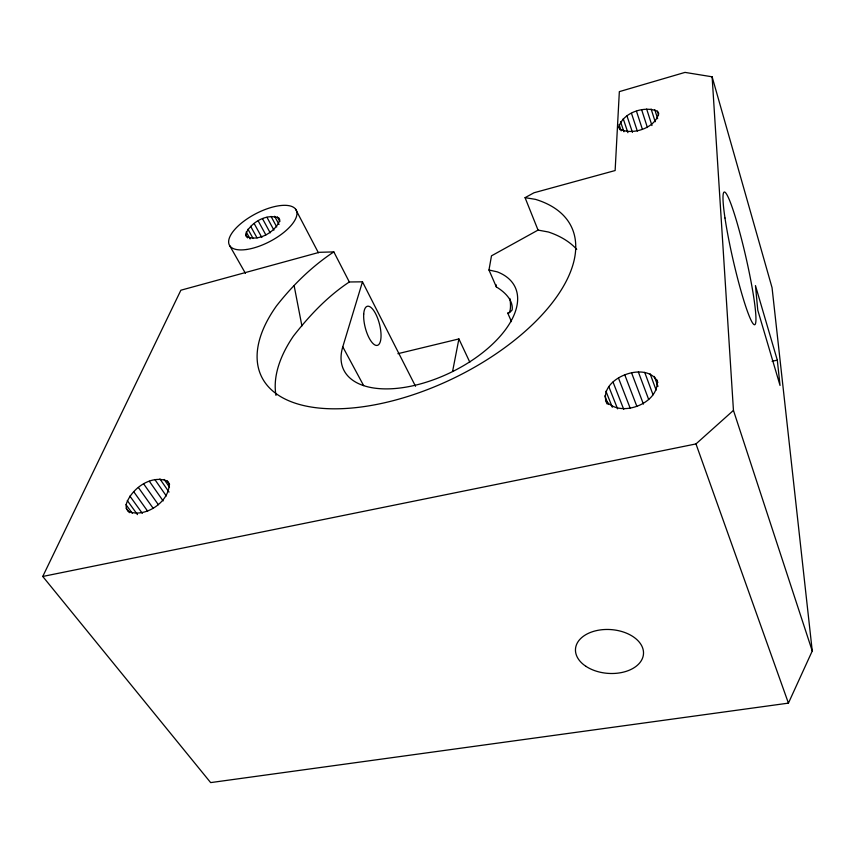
<?xml version="1.0" encoding="UTF-8"?>
<svg xmlns="http://www.w3.org/2000/svg" width="855" height="855" viewBox="0 0 855 855"><rect width="100%" height="100%" fill="white"/><g stroke="black" fill="none" stroke-linecap="round" stroke-linejoin="round"><path stroke-width="1.28" d="M618.913 127.128C622.6 112.7 644.36 105.464 657.388 111.246L658.724 113.32C655.475 127.951 633.021 135.453 620.11 129.255L618.913 127.128L619.757 129.65M511.472 321.651L507.763 313.144L509.869 312.396L512.166 309.959C513.47 299.966 504.151 291.587 496.349 286.938L488.975 270.009L491.486 255.837L538.041 230.091L548.322 231.983A169.012 87.424 -25.8 0 1 576.73 249.361M452.594 371.38L458.9 338.933L397.885 353.692M606.965 403.859C595.828 379.043 647.459 358.897 657.869 382.452M245.631 234.43C250.023 222.621 267.22 212.788 279.136 218.175L279.799 220.109C275.695 232.058 257.996 242.157 246.187 236.418L245.631 234.43L247.576 237.904M126.059 504.739C130.826 488.964 151.068 474.343 167.334 481.098L169.204 483.791C169.611 501.938 144.613 518.696 128.036 511.183L126.316 508.372L126.059 504.739L132.311 513.353M363.642 385.616L342.78 346.831L362.477 281.819L349.321 281.979C327.497 296.429 309.435 315.559 293.415 336.101A169.012 87.424 -25.8 0 0 275.994 395.395M349.321 281.979L333.824 251.894L319.353 252.311L180.875 290.219L42.75 576.462L210.651 782.603L788.428 703.131L812.25 650.986L772.054 287.697L712.119 76.8L685.015 72.397L619.341 91.635L615.13 170.54L533.99 192.77L525.066 197.676L538.041 230.091M333.824 251.894C311.776 266.493 292.773 285.175 276.464 305.951A172.112 85.19 -25.8 0 0 324.708 408.519A172.112 85.19 -25.8 0 0 535.316 321.822A172.112 85.19 -25.8 0 0 535.422 199.343L525.066 197.676M42.75 576.462L695.981 443.927L733.451 410.389L712.119 76.8M772.086 361.27L777.302 360.137L755.457 285.581L757.776 310.173L780.038 385.455L777.302 360.137M507.763 313.144L508.426 313.165A20.873 5.568 76.2 0 0 510.243 301.131L509.847 298.459M488.975 270.009L497.204 271.837A95.172 49.045 -25.8 0 1 450.98 372.363A95.172 49.045 -25.8 0 1 342.78 346.831M126.316 508.372L129.447 512.679M127.288 500.549L137.463 514.614M129.885 496.092L142.336 513.385M133.679 491.646L147.605 511.119M138.403 487.532L153.109 508.212M143.747 483.994L158.367 504.707M149.347 481.269L163.134 500.923M154.862 479.537L166.298 495.943M159.906 478.918L169.034 492.063M167.334 481.098L169.6 484.39M164.16 479.441L169.482 487.136M605.479 400.151C619.17 419.142 660.498 403.442 656.961 379.951M229.642 245.588L245.428 273.322M246.229 231.962L250.13 238.962M247.95 229.193L253.112 238.513M250.643 226.308L257.077 237.957M254.149 223.508L261.833 237.487M258.221 220.953L265.862 234.943M262.581 218.837L270.201 232.849M266.963 217.288L273.921 230.145M271.056 216.411L276.731 226.949M274.605 216.262L279.019 224.47M277.362 216.86L279.884 221.563M295.531 209.09L318.391 252.738M362.477 281.819L415.53 386.3M458.9 338.933L469.823 362.199M604.816 395.854L608.268 404.501M605.928 391.195L612.33 407.258M608.739 386.503L617.588 408.85M613.035 382.067L623.755 409.406M618.539 378.188L630.124 408.049M624.877 375.11L636.825 406.275M631.642 373.026L643.42 404.094M638.396 372.085L648.678 399.488M644.702 372.353L653.049 394.828M650.131 373.827L656.127 390.094M654.321 376.414L657.976 386.396M695.981 443.927L788.428 703.131M619.063 124.552L621.19 130.847M620.538 121.699L623.936 131.766M623.242 118.76L627.901 132.675M626.982 115.927L632.454 132.386M631.503 113.394L637.349 131.136M636.505 111.321L642.319 129.084M733.451 410.389L812.25 650.986M641.678 109.846L647.417 127.534M646.669 109.066L651.959 125.535M651.136 109.045L655.197 121.741M654.802 109.782L657.634 118.695M657.388 111.246L658.596 115.04M294.109 285.559L301.911 325.926M496.028 284.662L496.349 286.938M585.921 666.323A34.082 21.941 4.2 0 0 642.533 658.147A34.082 21.941 4.2 0 0 600.028 629.964A34.082 21.941 4.2 0 0 585.921 666.323M724.976 218.004A68.037 6.551 77.1 0 0 753.554 324.216A68.037 6.551 77.1 0 0 739.97 233.191A68.037 6.551 77.1 0 0 724.976 218.004M246.593 249.489A37.716 15.561 -27.7 0 0 296.963 212.916A37.716 15.561 -27.7 0 0 244.84 220.483A37.716 15.561 -27.7 0 0 246.593 249.489M363.717 314.074A20.178 7.332 75.6 0 0 375.762 345.313A20.178 7.332 75.6 0 0 377.557 318.049A20.178 7.332 75.6 0 0 363.717 314.074"/></g></svg>
